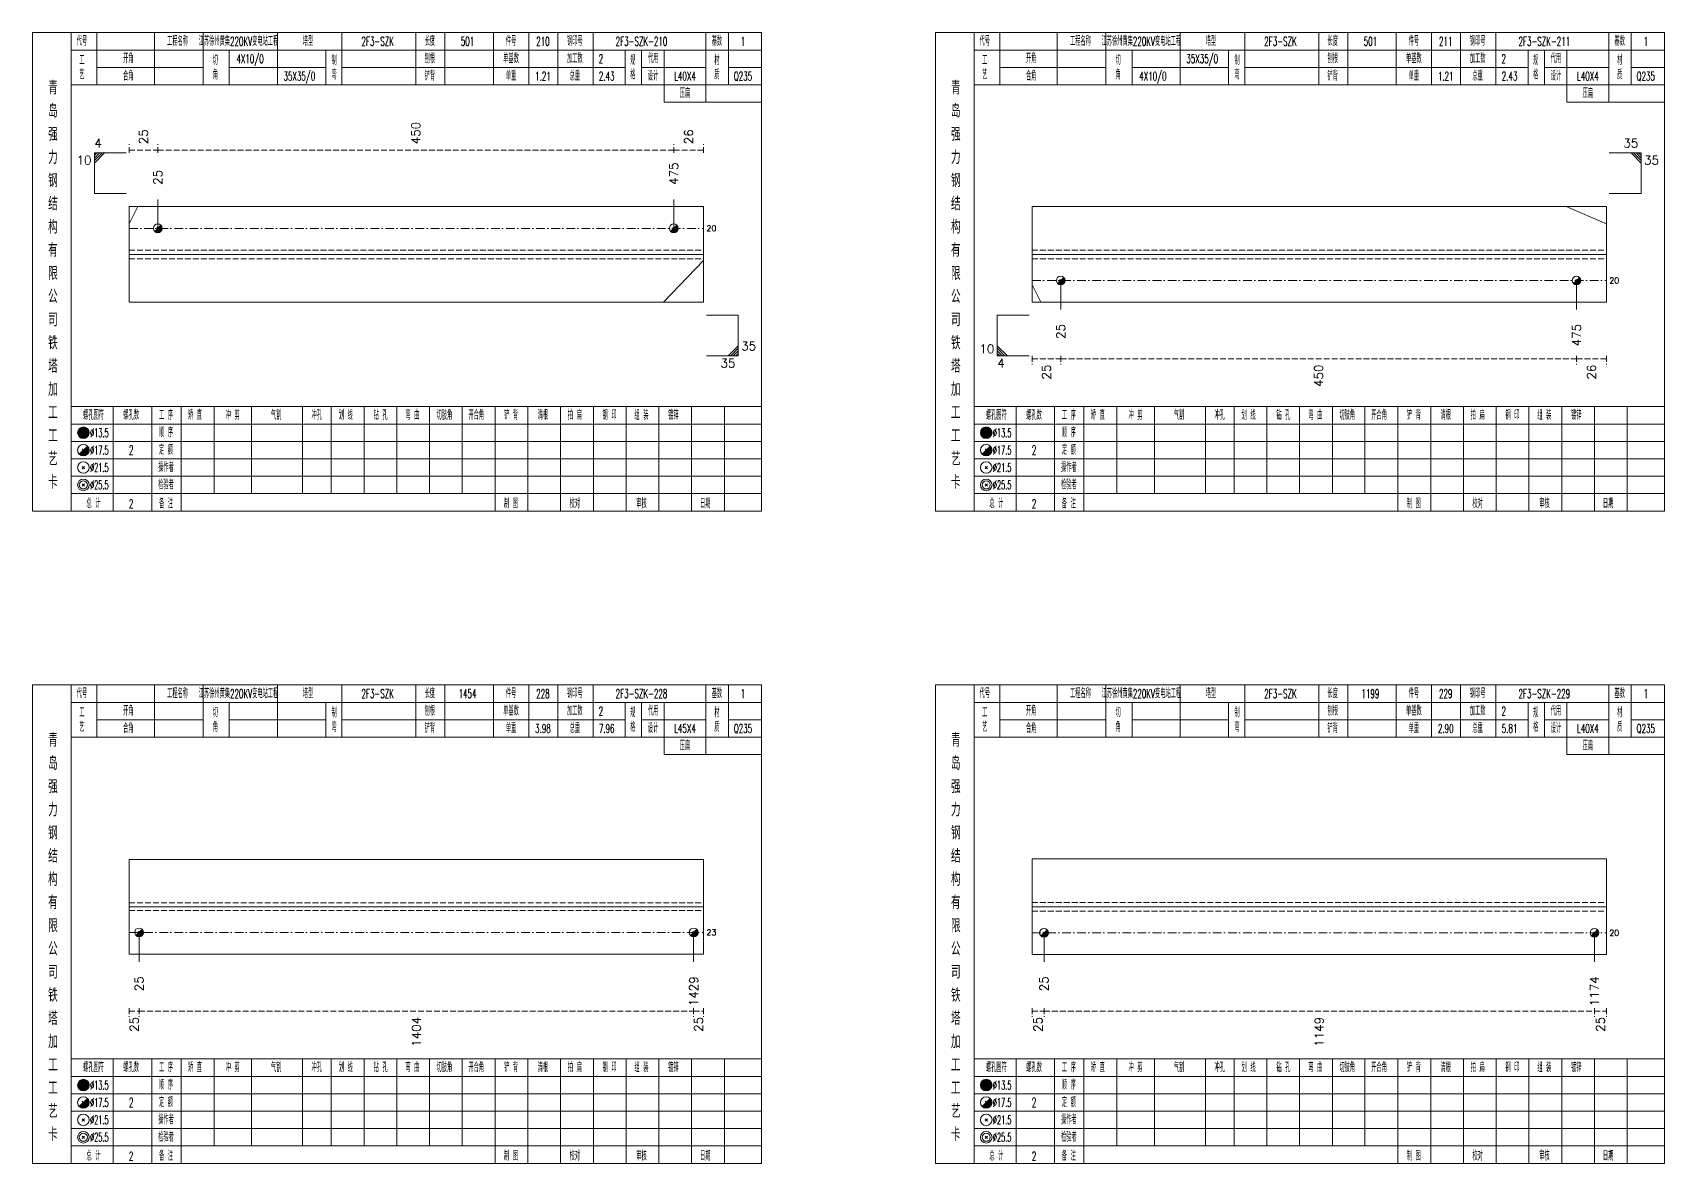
# Model space of a CAD drawing. Extents: x 0 to 4623, y -1159 to 4890.
# Drawn here: x 1557 to 2120, y 3375 to 3765 of the extents above; entities that cross this region are included whole.
import ezdxf
from ezdxf.enums import TextEntityAlignment as Align

# ---------------------------------------------------------------- set-up
doc = ezdxf.new("R2010")
doc.units = 0
doc.header["$MEASUREMENT"] = 0
doc.linetypes.add('一点画线', pattern=[5.2, 3, -1, 0.2, -1])
doc.linetypes.add('虚线', pattern=[2.75, 2, -0.75])
doc.layers.get('0').update_dxf_attribs({"linetype": 'CONTINUOUS', "lineweight": 25})
for name, color, linetype, lineweight in [('1', 7, 'CONTINUOUS', 25), ('4', 7, 'CONTINUOUS', 25), ('5', 7, 'CONTINUOUS', 25)]:
    doc.layers.add(name, color=color, linetype=linetype, lineweight=lineweight)
doc.styles.get("Standard").update_dxf_attribs({"font": 'simplex.shx', "width": 0.7, "height": 3, "bigfont": 'gbhzfs.shx'})

# ---------------------------------------------------------------- blocks, each defined once
blk = doc.blocks.new('孔17.5')
at = {"layer": '5', "color": 7, "linetype": 'Continuous', "lineweight": 13}
for p, q in [((-0.707, -0.707), (0.707, 0.707)), ((-0.2, 0.2), (0.2, -0.2))]:
    blk.add_line(p, q, dxfattribs=at)
blk.add_circle((0, 0), 1, dxfattribs=at)
for radius in [0.9, 0.8, 0.7, 0.6, 0.5, 0.4, 0.3, 0.2, 0.1]:
    blk.add_arc((0, 0), radius, 225, 45, dxfattribs=at)

msp = doc.modelspace()

# ---------------------------------------------------------------- linework, layer by layer
at = {"color": 8, "linetype": '虚线', "lineweight": 9}
for p, q in [((1590.3, 3723.5), (1590.3, 3726.5)), ((1600.185, 3723.5), (1600.185, 3726.5)), ((1600.185, 3723.5), (1600.185, 3726.5)), ((1778.119, 3723.5), (1778.119, 3726.5)), ((1778.119, 3723.5), (1778.119, 3726.5)), ((1788.4, 3723.5), (1788.4, 3726.5)), ((1590.3, 3724.5), (1600.185, 3724.5)), ((1600.185, 3724.5), (1778.119, 3724.5)), ((1778.119, 3724.5), (1788.4, 3724.5)), ((1901.7, 3653.5), (1901.7, 3650.5)), ((1911.585, 3653.5), (1911.585, 3650.5)), ((1911.585, 3653.5), (1911.585, 3650.5)), ((2089.519, 3653.5), (2089.519, 3650.5)), ((2089.519, 3653.5), (2089.519, 3650.5)), ((2099.8, 3653.5), (2099.8, 3650.5)), ((1901.7, 3652.5), (1911.585, 3652.5)), ((1911.585, 3652.5), (2089.519, 3652.5)), ((2089.519, 3652.5), (2099.8, 3652.5)), ((1590.3, 3428.5), (1590.3, 3425.5)), ((1590.3, 3427.5), (1593.706, 3427.5)), ((1593.706, 3428.5), (1593.706, 3425.5)), ((1593.706, 3428.5), (1593.706, 3425.5)), ((1593.706, 3427.5), (1784.994, 3427.5)), ((1784.994, 3428.5), (1784.994, 3425.5)), ((1784.994, 3428.5), (1784.994, 3425.5)), ((1784.994, 3427.5), (1788.4, 3427.5)), ((1788.4, 3428.5), (1788.4, 3425.5)), ((1901.7, 3428.5), (1901.7, 3425.5)), ((1901.7, 3427.5), (1905.831, 3427.5)), ((1905.831, 3428.5), (1905.831, 3425.5)), ((1905.831, 3428.5), (1905.831, 3425.5)), ((1905.831, 3427.5), (2095.669, 3427.5)), ((2095.669, 3428.5), (2095.669, 3425.5)), ((2095.669, 3428.5), (2095.669, 3425.5)), ((2095.669, 3427.5), (2099.8, 3427.5)), ((2099.8, 3428.5), (2099.8, 3425.5))]:
    msp.add_line(p, q, dxfattribs=at)
at = {"color": 7, "linetype": 'Continuous', "lineweight": 13}
for p, q in [((1578.3, 3723.5), (1589.3, 3723.5)), ((1578.3, 3709.5), (1578.3, 3723.5)), ((1579.175, 3723.5), (1578.3, 3722.625)), ((1580.05, 3723.5), (1578.3, 3721.75)), ((1580.925, 3723.5), (1578.3, 3720.875)), ((1581.8, 3723.5), (1578.3, 3720)), ((2111.8, 3723.5), (2100.8, 3723.5)), ((2108.3, 3723.5), (2111.8, 3720)), ((2109.175, 3723.5), (2111.8, 3720.875)), ((2110.05, 3723.5), (2111.8, 3721.75)), ((2110.925, 3723.5), (2111.8, 3722.625)), ((2111.8, 3709.5), (2111.8, 3723.5)), ((1578.3, 3709.5), (1589.3, 3709.5)), ((2111.8, 3709.5), (2100.8, 3709.5)), ((1590.3, 3699), (1593.3, 3705)), ((1600.185, 3697.5), (1600.185, 3707.5)), ((1778.119, 3697.5), (1778.119, 3707.5)), ((2099.8, 3699), (2085.961, 3705)), ((1788.4, 3686.438), (1774.561, 3672)), ((1901.7, 3678), (1904.7, 3672)), ((1911.585, 3679.5), (1911.585, 3669.5)), ((2089.519, 3679.5), (2089.519, 3669.5)), ((1800.4, 3667.5), (1789.4, 3667.5)), ((1800.4, 3667.5), (1800.4, 3653.5)), ((1889.7, 3667.5), (1900.7, 3667.5)), ((1889.7, 3667.5), (1889.7, 3653.5)), ((1800.4, 3653.5), (1789.4, 3653.5)), ((1796.9, 3653.5), (1800.4, 3657)), ((1797.775, 3653.5), (1800.4, 3656.125)), ((1798.65, 3653.5), (1800.4, 3655.25)), ((1799.525, 3653.5), (1800.4, 3654.375)), ((1893.2, 3653.5), (1889.7, 3657)), ((1892.325, 3653.5), (1889.7, 3656.125)), ((1891.45, 3653.5), (1889.7, 3655.25)), ((1890.575, 3653.5), (1889.7, 3654.375)), ((1889.7, 3653.5), (1900.7, 3653.5)), ((1593.706, 3454.667), (1593.706, 3444.5)), ((1784.994, 3454.667), (1784.994, 3444.5)), ((1905.831, 3454.5), (1905.831, 3444.5)), ((2095.669, 3454.5), (2095.669, 3444.5))]:
    msp.add_line(p, q, dxfattribs=at)
at = {"color": 7, "linetype": 'Continuous', "lineweight": 18}
for p, q in [((1590.3, 3705), (1590.3, 3672)), ((1590.3, 3705), (1788.4, 3705)), ((1788.4, 3705), (1788.4, 3672)), ((1901.7, 3705), (1901.7, 3672)), ((1901.7, 3705), (2099.8, 3705)), ((2099.8, 3705), (2099.8, 3672)), ((1590.3, 3688.5), (1788.4, 3688.5)), ((1901.7, 3688.5), (2099.8, 3688.5)), ((1590.3, 3479.833), (1590.3, 3447.167)), ((1590.3, 3479.833), (1788.4, 3479.833)), ((1788.4, 3479.833), (1788.4, 3447.167)), ((1901.7, 3480), (1901.7, 3447)), ((1901.7, 3480), (2099.8, 3480)), ((2099.8, 3480), (2099.8, 3447)), ((1590.3, 3463.5), (1788.4, 3463.5)), ((1901.7, 3463.5), (2099.8, 3463.5))]:
    msp.add_line(p, q, dxfattribs=at)
at = {"color": 3, "linetype": '一点画线', "lineweight": 13}
for p, q in [((1590.3, 3697.5), (1788.4, 3697.5)), ((1901.7, 3679.5), (2099.8, 3679.5)), ((1590.3, 3454.667), (1788.4, 3454.667)), ((1901.7, 3454.5), (2099.8, 3454.5))]:
    msp.add_line(p, q, dxfattribs=at)
at = {"color": 1, "linetype": '虚线', "lineweight": 18}
for p, q in [((1590.3, 3690), (1788.4, 3690)), ((1590.3, 3687), (1788.4, 3687)), ((1901.7, 3690), (2099.8, 3690)), ((1901.7, 3687), (2099.8, 3687)), ((1590.3, 3464.833), (1788.4, 3464.833)), ((1590.3, 3462.167), (1788.4, 3462.167)), ((1901.7, 3465), (2099.8, 3465)), ((1901.7, 3462), (2099.8, 3462))]:
    msp.add_line(p, q, dxfattribs=at)
at = {"layer": '1', "color": 7, "linetype": 'Continuous', "lineweight": 18}
for p, q in [((1590.3, 3672), (1788.4, 3672)), ((1901.7, 3672), (2099.8, 3672)), ((1590.3, 3447.167), (1788.4, 3447.167)), ((1901.7, 3447), (2099.8, 3447))]:
    msp.add_line(p, q, dxfattribs=at)
at = {"layer": '4', "color": 1, "linetype": 'Continuous', "lineweight": 18}
for p, q in [((1570.3, 3600), (1570.3, 3765)), ((1579.2, 3747), (1579.2, 3765)), ((1599, 3747), (1599, 3765)), ((1615.8, 3747), (1615.8, 3765)), ((1641.4, 3747), (1641.4, 3765)), ((1663.7, 3747), (1663.7, 3765)), ((1689.2, 3747), (1689.2, 3765)), ((1699.2, 3747), (1699.2, 3765)), ((1715.9, 3747), (1715.9, 3765)), ((1728.1, 3747), (1728.1, 3765)), ((1738.1, 3747), (1738.1, 3765)), ((1750.3, 3747), (1750.3, 3765)), ((1789.2, 3741), (1789.2, 3765)), ((1797, 3747), (1797, 3765)), ((1881.7, 3600), (1881.7, 3765)), ((1890.6, 3747), (1890.6, 3765)), ((1910.4, 3747), (1910.4, 3765)), ((1927.2, 3747), (1927.2, 3765)), ((1952.8, 3747), (1952.8, 3765)), ((1975.1, 3747), (1975.1, 3765)), ((2000.6, 3747), (2000.6, 3765)), ((2010.6, 3747), (2010.6, 3765)), ((2027.3, 3747), (2027.3, 3765)), ((2039.5, 3747), (2039.5, 3765)), ((2049.5, 3747), (2049.5, 3765)), ((2061.7, 3747), (2061.7, 3765)), ((2100.6, 3741), (2100.6, 3765)), ((2108.4, 3747), (2108.4, 3765)), ((1570.3, 3759), (1808.4, 3759)), ((1624.8, 3747), (1624.8, 3759)), ((1658.1, 3747), (1658.1, 3759)), ((1761.4, 3747), (1761.4, 3759)), ((1767, 3747), (1767, 3759)), ((1774.8, 3741), (1774.8, 3759)), ((1881.7, 3759), (2119.8, 3759)), ((1936.2, 3747), (1936.2, 3759)), ((1969.5, 3747), (1969.5, 3759)), ((2072.8, 3747), (2072.8, 3759)), ((2078.4, 3747), (2078.4, 3759)), ((2086.2, 3741), (2086.2, 3759)), ((1579.2, 3753), (1615.8, 3753)), ((1624.8, 3753), (1658.1, 3753)), ((1663.7, 3753), (1761.4, 3753)), ((1767, 3753), (1789.2, 3753)), ((1797, 3753), (1808.4, 3753)), ((1890.6, 3753), (1927.2, 3753)), ((1936.2, 3753), (1969.5, 3753)), ((1975.1, 3753), (2072.8, 3753)), ((2078.4, 3753), (2100.6, 3753)), ((2108.4, 3753), (2119.8, 3753)), ((1570.3, 3747), (1808.4, 3747)), ((1881.7, 3747), (2119.8, 3747)), ((1774.8, 3741), (1808.4, 3741)), ((2086.2, 3741), (2119.8, 3741)), ((1570.3, 3636), (1808.4, 3636)), ((1584.8, 3600), (1584.8, 3636)), ((1598.1, 3600), (1598.1, 3636)), ((1608.2, 3600), (1608.2, 3636)), ((1619.6, 3606), (1619.6, 3636)), ((1632.5, 3606), (1632.5, 3636)), ((1650.1, 3606), (1650.1, 3636)), ((1660, 3606), (1660, 3636)), ((1671.3, 3606), (1671.3, 3636)), ((1682.6, 3606), (1682.6, 3636)), ((1693.9, 3606), (1693.9, 3636)), ((1705.1, 3606), (1705.1, 3636)), ((1716.5, 3606), (1716.5, 3636)), ((1727.8, 3606), (1727.8, 3636)), ((1739.1, 3606), (1739.1, 3636)), ((1750.4, 3606), (1750.4, 3636)), ((1761.7, 3606), (1761.7, 3636)), ((1773, 3606), (1773, 3636)), ((1784.3, 3606), (1784.3, 3636)), ((1795.6, 3606), (1795.6, 3636)), ((1881.7, 3636), (2119.8, 3636)), ((1896.2, 3600), (1896.2, 3636)), ((1909.5, 3600), (1909.5, 3636)), ((1919.6, 3600), (1919.6, 3636)), ((1931, 3606), (1931, 3636)), ((1943.9, 3606), (1943.9, 3636)), ((1961.5, 3606), (1961.5, 3636)), ((1971.4, 3606), (1971.4, 3636)), ((1982.7, 3606), (1982.7, 3636)), ((1994, 3606), (1994, 3636)), ((2005.3, 3606), (2005.3, 3636)), ((2016.5, 3606), (2016.5, 3636)), ((2027.9, 3606), (2027.9, 3636)), ((2039.2, 3606), (2039.2, 3636)), ((2050.5, 3606), (2050.5, 3636)), ((2061.8, 3606), (2061.8, 3636)), ((2073.1, 3606), (2073.1, 3636)), ((2084.4, 3606), (2084.4, 3636)), ((2095.7, 3606), (2095.7, 3636)), ((2107, 3606), (2107, 3636)), ((1570.3, 3630), (1808.4, 3630)), ((1881.7, 3630), (2119.8, 3630)), ((1570.3, 3624), (1808.4, 3624)), ((1881.7, 3624), (2119.8, 3624)), ((1570.3, 3618), (1808.4, 3618)), ((1881.7, 3618), (2119.8, 3618)), ((1570.3, 3612), (1808.4, 3612)), ((1881.7, 3612), (2119.8, 3612)), ((1570.3, 3606), (1808.4, 3606)), ((1716.5, 3600), (1716.5, 3606)), ((1727.8, 3600), (1727.8, 3606)), ((1739.1, 3600), (1739.1, 3606)), ((1750.4, 3600), (1750.4, 3606)), ((1761.7, 3600), (1761.7, 3606)), ((1773, 3600), (1773, 3606)), ((1784.3, 3600), (1784.3, 3606)), ((1795.6, 3600), (1795.6, 3606)), ((1881.7, 3606), (2119.8, 3606)), ((2027.9, 3600), (2027.9, 3606)), ((2039.2, 3600), (2039.2, 3606)), ((2050.5, 3600), (2050.5, 3606)), ((2061.8, 3600), (2061.8, 3606)), ((2073.1, 3600), (2073.1, 3606)), ((2084.4, 3600), (2084.4, 3606)), ((2095.7, 3600), (2095.7, 3606)), ((2107, 3600), (2107, 3606)), ((1570.3, 3375), (1570.3, 3540)), ((1579.2, 3522), (1579.2, 3540)), ((1599, 3522), (1599, 3540)), ((1615.8, 3522), (1615.8, 3540)), ((1641.4, 3522), (1641.4, 3540)), ((1663.7, 3522), (1663.7, 3540)), ((1689.2, 3522), (1689.2, 3540)), ((1699.2, 3522), (1699.2, 3540)), ((1715.9, 3522), (1715.9, 3540)), ((1728.1, 3522), (1728.1, 3540)), ((1738.1, 3522), (1738.1, 3540)), ((1750.3, 3522), (1750.3, 3540)), ((1789.2, 3516), (1789.2, 3540)), ((1797, 3522), (1797, 3540)), ((1881.7, 3375), (1881.7, 3540)), ((1890.6, 3522), (1890.6, 3540)), ((1910.4, 3522), (1910.4, 3540)), ((1927.2, 3522), (1927.2, 3540)), ((1952.8, 3522), (1952.8, 3540)), ((1975.1, 3522), (1975.1, 3540)), ((2000.6, 3522), (2000.6, 3540)), ((2010.6, 3522), (2010.6, 3540)), ((2027.3, 3522), (2027.3, 3540)), ((2039.5, 3522), (2039.5, 3540)), ((2049.5, 3522), (2049.5, 3540)), ((2061.7, 3522), (2061.7, 3540)), ((2100.6, 3516), (2100.6, 3540)), ((2108.4, 3522), (2108.4, 3540)), ((1570.3, 3534), (1808.4, 3534)), ((1624.8, 3522), (1624.8, 3534)), ((1658.1, 3522), (1658.1, 3534)), ((1761.4, 3522), (1761.4, 3534)), ((1767, 3522), (1767, 3534)), ((1774.8, 3516), (1774.8, 3534)), ((1881.7, 3534), (2119.8, 3534)), ((1936.2, 3522), (1936.2, 3534)), ((1969.5, 3522), (1969.5, 3534)), ((2072.8, 3522), (2072.8, 3534)), ((2078.4, 3522), (2078.4, 3534)), ((2086.2, 3516), (2086.2, 3534)), ((1579.2, 3528), (1615.8, 3528)), ((1624.8, 3528), (1658.1, 3528)), ((1663.7, 3528), (1761.4, 3528)), ((1767, 3528), (1789.2, 3528)), ((1797, 3528), (1808.4, 3528)), ((1890.6, 3528), (1927.2, 3528)), ((1936.2, 3528), (1969.5, 3528)), ((1975.1, 3528), (2072.8, 3528)), ((2078.4, 3528), (2100.6, 3528)), ((2108.4, 3528), (2119.8, 3528)), ((1570.3, 3522), (1808.4, 3522)), ((1881.7, 3522), (2119.8, 3522)), ((1774.8, 3516), (1808.4, 3516)), ((2086.2, 3516), (2119.8, 3516)), ((1570.3, 3411), (1808.4, 3411)), ((1584.8, 3375), (1584.8, 3411)), ((1598.1, 3375), (1598.1, 3411)), ((1608.2, 3375), (1608.2, 3411)), ((1619.6, 3381), (1619.6, 3411)), ((1632.5, 3381), (1632.5, 3411)), ((1650.1, 3381), (1650.1, 3411)), ((1660, 3381), (1660, 3411)), ((1671.3, 3381), (1671.3, 3411)), ((1682.6, 3381), (1682.6, 3411)), ((1693.9, 3381), (1693.9, 3411)), ((1705.1, 3381), (1705.1, 3411)), ((1716.5, 3381), (1716.5, 3411)), ((1727.8, 3381), (1727.8, 3411)), ((1739.1, 3381), (1739.1, 3411)), ((1750.4, 3381), (1750.4, 3411)), ((1761.7, 3381), (1761.7, 3411)), ((1773, 3381), (1773, 3411)), ((1784.3, 3381), (1784.3, 3411)), ((1795.6, 3381), (1795.6, 3411)), ((1881.7, 3411), (2119.8, 3411)), ((1896.2, 3375), (1896.2, 3411)), ((1909.5, 3375), (1909.5, 3411)), ((1919.6, 3375), (1919.6, 3411)), ((1931, 3381), (1931, 3411)), ((1943.9, 3381), (1943.9, 3411)), ((1961.5, 3381), (1961.5, 3411)), ((1971.4, 3381), (1971.4, 3411)), ((1982.7, 3381), (1982.7, 3411)), ((1994, 3381), (1994, 3411)), ((2005.3, 3381), (2005.3, 3411)), ((2016.5, 3381), (2016.5, 3411)), ((2027.9, 3381), (2027.9, 3411)), ((2039.2, 3381), (2039.2, 3411)), ((2050.5, 3381), (2050.5, 3411)), ((2061.8, 3381), (2061.8, 3411)), ((2073.1, 3381), (2073.1, 3411)), ((2084.4, 3381), (2084.4, 3411)), ((2095.7, 3381), (2095.7, 3411)), ((2107, 3381), (2107, 3411)), ((1570.3, 3405), (1808.4, 3405)), ((1881.7, 3405), (2119.8, 3405)), ((1570.3, 3399), (1808.4, 3399)), ((1881.7, 3399), (2119.8, 3399)), ((1570.3, 3393), (1808.4, 3393)), ((1881.7, 3393), (2119.8, 3393)), ((1570.3, 3387), (1808.4, 3387)), ((1881.7, 3387), (2119.8, 3387)), ((1570.3, 3381), (1808.4, 3381)), ((1716.5, 3375), (1716.5, 3381)), ((1727.8, 3375), (1727.8, 3381)), ((1739.1, 3375), (1739.1, 3381)), ((1750.4, 3375), (1750.4, 3381)), ((1761.7, 3375), (1761.7, 3381)), ((1773, 3375), (1773, 3381)), ((1784.3, 3375), (1784.3, 3381)), ((1795.6, 3375), (1795.6, 3381)), ((1881.7, 3381), (2119.8, 3381)), ((2027.9, 3375), (2027.9, 3381)), ((2039.2, 3375), (2039.2, 3381)), ((2050.5, 3375), (2050.5, 3381)), ((2061.8, 3375), (2061.8, 3381)), ((2073.1, 3375), (2073.1, 3381)), ((2084.4, 3375), (2084.4, 3381)), ((2095.7, 3375), (2095.7, 3381)), ((2107, 3375), (2107, 3381))]:
    msp.add_line(p, q, dxfattribs=at)
at = {"layer": '4', "color": 7, "linetype": 'Continuous', "lineweight": 13}
for p, q in [((1574.3, 3626.8), (1574.7, 3627.2)), ((1574.7, 3626.8), (1574.3, 3627.2)), ((1885.7, 3626.8), (1886.1, 3627.2)), ((1886.1, 3626.8), (1885.7, 3627.2)), ((1573.086, 3619.586), (1575.914, 3622.414)), ((1574.1, 3621.4), (1574.9, 3620.6)), ((1884.486, 3619.586), (1887.314, 3622.414)), ((1885.5, 3621.4), (1886.3, 3620.6)), ((1574.1, 3614.6), (1574.9, 3615.4)), ((1574.1, 3615.4), (1574.9, 3614.6)), ((1885.5, 3614.6), (1886.3, 3615.4)), ((1885.5, 3615.4), (1886.3, 3614.6)), ((1574.1, 3608.6), (1574.9, 3609.4)), ((1574.1, 3609.4), (1574.9, 3608.6)), ((1885.5, 3608.6), (1886.3, 3609.4)), ((1885.5, 3609.4), (1886.3, 3608.6)), ((1574.3, 3401.8), (1574.7, 3402.2)), ((1574.7, 3401.8), (1574.3, 3402.2)), ((1885.7, 3401.8), (1886.1, 3402.2)), ((1886.1, 3401.8), (1885.7, 3402.2)), ((1573.086, 3394.586), (1575.914, 3397.414)), ((1574.1, 3396.4), (1574.9, 3395.6)), ((1884.486, 3394.586), (1887.314, 3397.414)), ((1885.5, 3396.4), (1886.3, 3395.6)), ((1574.1, 3389.6), (1574.9, 3390.4)), ((1574.1, 3390.4), (1574.9, 3389.6)), ((1885.5, 3389.6), (1886.3, 3390.4)), ((1885.5, 3390.4), (1886.3, 3389.6)), ((1574.1, 3383.6), (1574.9, 3384.4)), ((1574.1, 3384.4), (1574.9, 3383.6)), ((1885.5, 3383.6), (1886.3, 3384.4)), ((1885.5, 3384.4), (1886.3, 3383.6))]:
    msp.add_line(p, q, dxfattribs=at)
at = {"layer": '4', "color": 1, "linetype": 'Continuous', "lineweight": 18}
for points in [[(1557, 3765), (1557, 3600), (1808.4, 3600), (1808.4, 3765)], [(1868.4, 3765), (1868.4, 3600), (2119.8, 3600), (2119.8, 3765)], [(1557, 3540), (1557, 3375), (1808.4, 3375), (1808.4, 3540)], [(1868.4, 3540), (1868.4, 3375), (2119.8, 3375), (2119.8, 3540)]]:
    msp.add_lwpolyline(points, close=True, dxfattribs=at)
at = {"layer": '4', "color": 7, "linetype": 'Continuous', "lineweight": 13}
for centre, radius in [((1574.5, 3627), 2), ((1574.5, 3627), 1.8), ((1574.5, 3627), 1.6), ((1574.5, 3627), 1.4), ((1574.5, 3627), 1.2), ((1574.5, 3627), 1), ((1574.5, 3627), 0.8), ((1574.5, 3627), 0.6), ((1574.5, 3627), 0.4), ((1574.5, 3627), 0.2), ((1885.9, 3627), 2), ((1885.9, 3627), 1.8), ((1885.9, 3627), 1.6), ((1885.9, 3627), 1.4), ((1885.9, 3627), 1.2), ((1885.9, 3627), 1), ((1885.9, 3627), 0.8), ((1885.9, 3627), 0.6), ((1885.9, 3627), 0.4), ((1885.9, 3627), 0.2), ((1574.5, 3621), 2), ((1885.9, 3621), 2), ((1574.5, 3615), 2), ((1885.9, 3615), 2), ((1574.5, 3609), 2), ((1574.5, 3609), 1.4), ((1885.9, 3609), 2), ((1885.9, 3609), 1.4), ((1574.5, 3402), 2), ((1574.5, 3402), 1.8), ((1574.5, 3402), 1.6), ((1574.5, 3402), 1.4), ((1574.5, 3402), 1.2), ((1574.5, 3402), 1), ((1574.5, 3402), 0.8), ((1574.5, 3402), 0.6), ((1574.5, 3402), 0.4), ((1574.5, 3402), 0.2), ((1885.9, 3402), 2), ((1885.9, 3402), 1.8), ((1885.9, 3402), 1.6), ((1885.9, 3402), 1.4), ((1885.9, 3402), 1.2), ((1885.9, 3402), 1), ((1885.9, 3402), 0.8), ((1885.9, 3402), 0.6), ((1885.9, 3402), 0.4), ((1885.9, 3402), 0.2), ((1574.5, 3396), 2), ((1885.9, 3396), 2), ((1574.5, 3390), 2), ((1885.9, 3390), 2), ((1574.5, 3384), 2), ((1574.5, 3384), 1.4), ((1885.9, 3384), 2), ((1885.9, 3384), 1.4)]:
    msp.add_circle(centre, radius, dxfattribs=at)
for centre, radius in [((1574.5, 3621), 1.8), ((1574.5, 3621), 1.6), ((1574.5, 3621), 1.4), ((1574.5, 3621), 1.2), ((1574.5, 3621), 1), ((1574.5, 3621), 0.8), ((1574.5, 3621), 0.6), ((1574.5, 3621), 0.4), ((1574.5, 3621), 0.2), ((1885.9, 3621), 1.8), ((1885.9, 3621), 1.6), ((1885.9, 3621), 1.4), ((1885.9, 3621), 1.2), ((1885.9, 3621), 1), ((1885.9, 3621), 0.8), ((1885.9, 3621), 0.6), ((1885.9, 3621), 0.4), ((1885.9, 3621), 0.2), ((1574.5, 3396), 1.8), ((1574.5, 3396), 1.6), ((1574.5, 3396), 1.4), ((1574.5, 3396), 1.2), ((1574.5, 3396), 1), ((1574.5, 3396), 0.8), ((1574.5, 3396), 0.6), ((1574.5, 3396), 0.4), ((1574.5, 3396), 0.2), ((1885.9, 3396), 1.8), ((1885.9, 3396), 1.6), ((1885.9, 3396), 1.4), ((1885.9, 3396), 1.2), ((1885.9, 3396), 1), ((1885.9, 3396), 0.8), ((1885.9, 3396), 0.6), ((1885.9, 3396), 0.4), ((1885.9, 3396), 0.2)]:
    msp.add_arc(centre, radius, 225, 45, dxfattribs=at)

# ---------------------------------------------------------------- block references
at = {"color": 7, "linetype": 'Continuous', "lineweight": 13, "xscale": 1.5, "yscale": 1.5, "zscale": 1.5}
for p in [(1600.185, 3697.5), (1778.119, 3697.5)]:
    msp.add_blockref('孔17.5', p, dxfattribs=at)
at = {"layer": '1', "color": 7, "linetype": 'Continuous', "lineweight": 13, "xscale": 1.5, "yscale": 1.5, "zscale": 1.5}
for p in [(1911.585, 3679.5), (2089.519, 3679.5), (1593.706, 3454.667), (1784.994, 3454.667), (1905.831, 3454.5), (2095.669, 3454.5)]:
    msp.add_blockref('孔17.5', p, dxfattribs=at)

# ---------------------------------------------------------------- texts
at = {"color": 8, "linetype": 'Continuous', "lineweight": 9}
for s, p in [('450', (1689.152, 3726.5)), ('25', (1595.243, 3726.5)), ('26', (1783.26, 3726.5))]:
    msp.add_text(s, height=3, rotation=90, dxfattribs=at).set_placement(p, align=Align.MIDDLE_LEFT)
at = {"color": 7, "linetype": 'Continuous', "lineweight": 13}
for s, p in [('4', (1578.3, 3724.5)), ('35', (1801.4, 3654.5))]:
    msp.add_text(s, height=3, dxfattribs=at).set_placement(p, align=Align.BOTTOM_LEFT)
for s, p in [('35', (2110.8, 3724.5)), ('10', (1888.7, 3653.5))]:
    msp.add_text(s, height=3, dxfattribs=at).set_placement(p, align=Align.BOTTOM_RIGHT)
for s, p in [('10', (1577.3, 3722.5)), ('35', (1799.4, 3652.5))]:
    msp.add_text(s, height=3, dxfattribs=at).set_placement(p, align=Align.TOP_RIGHT)
for s, p in [('35', (2112.8, 3722.5)), ('4', (1889.7, 3652.5))]:
    msp.add_text(s, height=3, dxfattribs=at).set_placement(p, align=Align.TOP_LEFT)
for s, p in [('25', (1600.185, 3712.5)), ('475', (1778.119, 3712.5))]:
    msp.add_text(s, height=3, rotation=90, dxfattribs=at).set_placement(p, align=Align.MIDDLE_LEFT)
for s, p in [('20', (1789.4, 3697.5)), ('20', (2100.8, 3679.5)), ('23', (1789.4, 3454.667)), ('20', (2100.8, 3454.5))]:
    msp.add_text(s, height=2, dxfattribs=at).set_placement(p, align=Align.MIDDLE_LEFT)
at = {"color": 8, "linetype": 'Continuous', "lineweight": 9}
for s, p in [('25', (1906.643, 3650.5)), ('450', (2000.552, 3650.5)), ('26', (2094.66, 3650.5)), ('25', (1592.003, 3425.5)), ('1404', (1689.35, 3425.5)), ('25', (1786.697, 3425.5)), ('25', (1903.765, 3425.5)), ('1149', (2000.75, 3425.5)), ('25', (2097.735, 3425.5))]:
    msp.add_text(s, height=3, rotation=90, dxfattribs=at).set_placement(p, align=Align.MIDDLE_RIGHT)
at = {"layer": '1', "color": 7, "linetype": 'Continuous', "lineweight": 13}
for s, p in [('25', (1911.585, 3664.5)), ('475', (2089.519, 3664.5)), ('25', (1593.706, 3439.5)), ('1429', (1784.994, 3439.5)), ('25', (1905.831, 3439.5)), ('1174', (2095.669, 3439.5))]:
    msp.add_text(s, height=3, rotation=90, dxfattribs=at).set_placement(p, align=Align.MIDDLE_RIGHT)
at = {"layer": '4', "color": 1, "linetype": 'Continuous', "lineweight": 13}
for s, height, width, p in [('代号', 3, 0.6, (1574, 3762)), ('工程名称', 3, 0.6, (1607, 3762)), ('江苏徐州黄集220KV变电站工程', 3, 0.6, (1628, 3762)), ('塔型', 3, 0.6, (1652, 3762)), ('2F3-SZK', 3, 0.6, (1676, 3762)), ('长度', 3, 0.6, (1694, 3762)), ('501', 3, 0.6, (1707, 3762)), ('件号', 3, 0.6, (1722, 3762)), ('210', 3, 0.6, (1733, 3762)), ('钢印号', 3, 0.6, (1744, 3762)), ('2F3-SZK-210', 3, 0.6, (1767, 3762)), ('基数', 3, 0.6, (1793, 3762)), ('1', 3, 0.6, (1802, 3762)), ('代号', 3, 0.6, (1885.4, 3762)), ('工程名称', 3, 0.6, (1918.4, 3762)), ('江苏徐州黄集220KV变电站工程', 3, 0.6, (1939.4, 3762)), ('塔型', 3, 0.6, (1963.4, 3762)), ('2F3-SZK', 3, 0.6, (1987.4, 3762)), ('长度', 3, 0.6, (2005.4, 3762)), ('501', 3, 0.6, (2018.4, 3762)), ('件号', 3, 0.6, (2033.4, 3762)), ('211', 3, 0.6, (2044.4, 3762)), ('钢印号', 3, 0.6, (2055.4, 3762)), ('2F3-SZK-211', 3, 0.6, (2078.4, 3762)), ('基数', 3, 0.6, (2104.4, 3762)), ('1', 3, 0.6, (2113.4, 3762)), ('工', 3, 0.6, (1574, 3755.4)), ('开角', 3, 0.6, (1590, 3756)), ('切', 3, 0.6, (1620, 3755.4)), ('4X10/0', 3, 0.6, (1632, 3756)), ('制', 3, 0.6, (1661, 3755.4)), ('刨根', 3, 0.6, (1694, 3756)), ('单基数', 3, 0.6, (1722, 3756)), ('加工数', 3, 0.6, (1744, 3756)), ('2', 3, 0.6, (1753, 3756)), ('规', 3, 0.6, (1764, 3755.4)), ('代用', 3, 0.6, (1771, 3756)), ('材', 3, 0.6, (1793, 3755.4)), ('工', 3, 0.6, (1885.4, 3755.4)), ('开角', 3, 0.6, (1901.4, 3756)), ('切', 3, 0.6, (1931.4, 3755.4)), ('35X35/0', 3, 0.6, (1960.4, 3756)), ('制', 3, 0.6, (1972.4, 3755.4)), ('刨根', 3, 0.6, (2005.4, 3756)), ('单基数', 3, 0.6, (2033.4, 3756)), ('加工数', 3, 0.6, (2055.4, 3756)), ('2', 3, 0.6, (2064.4, 3756)), ('规', 3, 0.6, (2075.4, 3755.4)), ('代用', 3, 0.6, (2082.4, 3756)), ('材', 3, 0.6, (2104.4, 3755.4)), ('青', 4.6, 0.8, (1564, 3746)), ('艺', 3, 0.6, (1574, 3750.4)), ('合角', 3, 0.6, (1590, 3750)), ('角', 3, 0.6, (1620, 3750.4)), ('35X35/0', 3, 0.6, (1649, 3750)), ('弯', 3, 0.6, (1661, 3750.4)), ('铲背', 3, 0.6, (1694, 3750)), ('单重', 3, 0.6, (1722, 3750)), ('1.21', 3, 0.6, (1733, 3750)), ('总重', 3, 0.6, (1744, 3750)), ('2.43', 3, 0.6, (1755, 3750)), ('格', 3, 0.6, (1764, 3750.4)), ('设计', 3, 0.6, (1771, 3750)), ('L40X4', 3, 0.6, (1782, 3750)), ('质', 3, 0.6, (1793, 3750.4)), ('Q235', 3, 0.6, (1802, 3750)), ('青', 4.6, 0.8, (1875.4, 3746)), ('艺', 3, 0.6, (1885.4, 3750.4)), ('合角', 3, 0.6, (1901.4, 3750)), ('角', 3, 0.6, (1931.4, 3750.4)), ('4X10/0', 3, 0.6, (1943.4, 3750)), ('弯', 3, 0.6, (1972.4, 3750.4)), ('铲背', 3, 0.6, (2005.4, 3750)), ('单重', 3, 0.6, (2033.4, 3750)), ('1.21', 3, 0.6, (2044.4, 3750)), ('总重', 3, 0.6, (2055.4, 3750)), ('2.43', 3, 0.6, (2066.4, 3750)), ('格', 3, 0.6, (2075.4, 3750.4)), ('设计', 3, 0.6, (2082.4, 3750)), ('L40X4', 3, 0.6, (2093.4, 3750)), ('质', 3, 0.6, (2104.4, 3750.4)), ('Q235', 3, 0.6, (2113.4, 3750)), ('压扁', 3, 0.6, (1782, 3744)), ('压扁', 3, 0.6, (2093.4, 3744)), ('岛', 4.6, 0.8, (1564, 3738)), ('岛', 4.6, 0.8, (1875.4, 3738)), ('强', 4.6, 0.8, (1564, 3730)), ('强', 4.6, 0.8, (1875.4, 3730)), ('力', 4.6, 0.8, (1564, 3722)), ('力', 4.6, 0.8, (1875.4, 3722)), ('钢', 4.6, 0.8, (1564, 3714)), ('钢', 4.6, 0.8, (1875.4, 3714)), ('结', 4.6, 0.8, (1564, 3706)), ('结', 4.6, 0.8, (1875.4, 3706)), ('构', 4.6, 0.8, (1564, 3698)), ('构', 4.6, 0.8, (1875.4, 3698)), ('有', 4.6, 0.8, (1564, 3690)), ('有', 4.6, 0.8, (1875.4, 3690)), ('限', 4.6, 0.8, (1564, 3682)), ('限', 4.6, 0.8, (1875.4, 3682)), ('公', 4.6, 0.8, (1564, 3674)), ('公', 4.6, 0.8, (1875.4, 3674)), ('司', 4.6, 0.8, (1564, 3666)), ('司', 4.6, 0.8, (1875.4, 3666)), ('铁', 4.6, 0.8, (1564, 3658)), ('铁', 4.6, 0.8, (1875.4, 3658)), ('塔', 4.6, 0.8, (1564, 3650)), ('塔', 4.6, 0.8, (1875.4, 3650)), ('加', 4.6, 0.8, (1564, 3642)), ('加', 4.6, 0.8, (1875.4, 3642)), ('工', 4.6, 0.8, (1564, 3634)), ('工', 4.6, 0.8, (1875.4, 3634)), ('螺孔图符', 3, 0.6, (1578, 3633)), ('螺孔数', 3, 0.6, (1591, 3633)), ('工 序', 3, 0.6, (1603, 3633)), ('矫 直', 3, 0.6, (1613, 3633)), ('冲 剪', 3, 0.6, (1626, 3633)), ('气割', 3, 0.6, (1641, 3633)), ('冲孔', 3, 0.6, (1655, 3633)), ('划 线', 3, 0.6, (1665, 3633)), ('钻 孔', 3, 0.6, (1677, 3633)), ('弯 曲', 3, 0.6, (1688, 3633)), ('切肢角', 3, 0.6, (1699, 3633)), ('开合角', 3, 0.6, (1710, 3633)), ('铲 背', 3, 0.6, (1722, 3633)), ('清根', 3, 0.6, (1733, 3633)), ('拍 扁', 3, 0.6, (1744, 3633)), ('钢 印', 3, 0.6, (1756, 3633)), ('组 装', 3, 0.6, (1767, 3633)), ('镀锌', 3, 0.6, (1778, 3633)), ('螺孔图符', 3, 0.6, (1889.4, 3633)), ('螺孔数', 3, 0.6, (1902.4, 3633)), ('工 序', 3, 0.6, (1914.4, 3633)), ('矫 直', 3, 0.6, (1924.4, 3633)), ('冲 剪', 3, 0.6, (1937.4, 3633)), ('气割', 3, 0.6, (1952.4, 3633)), ('冲孔', 3, 0.6, (1966.4, 3633)), ('划 线', 3, 0.6, (1976.4, 3633)), ('钻 孔', 3, 0.6, (1988.4, 3633)), ('弯 曲', 3, 0.6, (1999.4, 3633)), ('切肢角', 3, 0.6, (2010.4, 3633)), ('开合角', 3, 0.6, (2021.4, 3633)), ('铲 背', 3, 0.6, (2033.4, 3633)), ('清根', 3, 0.6, (2044.4, 3633)), ('拍 扁', 3, 0.6, (2055.4, 3633)), ('钢 印', 3, 0.6, (2067.4, 3633)), ('组 装', 3, 0.6, (2078.4, 3633)), ('镀锌', 3, 0.6, (2089.4, 3633)), ('工', 4.6, 0.8, (1564, 3626)), ('%%C13.5', 3, 0.5, (1580, 3627)), ('顺 序', 3, 0.6, (1603, 3627)), ('工', 4.6, 0.8, (1875.4, 3626)), ('%%C13.5', 3, 0.5, (1891.4, 3627)), ('顺 序', 3, 0.6, (1914.4, 3627)), ('艺', 4.6, 0.8, (1564, 3618)), ('%%C17.5', 3, 0.5, (1580, 3621)), ('2', 3.2, 0.6, (1591, 3621)), ('定 额', 3, 0.6, (1603, 3621)), ('艺', 4.6, 0.8, (1875.4, 3618)), ('%%C17.5', 3, 0.5, (1891.4, 3621)), ('2', 3.2, 0.6, (1902.4, 3621)), ('定 额', 3, 0.6, (1914.4, 3621)), ('%%C21.5', 3, 0.5, (1580, 3615)), ('操作者', 3, 0.6, (1603, 3615)), ('%%C21.5', 3, 0.5, (1891.4, 3615)), ('操作者', 3, 0.6, (1914.4, 3615)), ('卡', 4.6, 0.8, (1564, 3610)), ('%%C25.5', 3, 0.5, (1580, 3609)), ('检验者', 3, 0.6, (1603, 3609)), ('卡', 4.6, 0.8, (1875.4, 3610)), ('%%C25.5', 3, 0.5, (1891.4, 3609)), ('检验者', 3, 0.6, (1914.4, 3609)), ('总 计', 3, 0.6, (1578, 3602.5)), ('2', 3, 0.6, (1591, 3602.5)), ('备 注', 3, 0.6, (1603, 3602.5)), ('制 图', 3, 0.6, (1722, 3602.5)), ('校对', 3, 0.6, (1744, 3602.5)), ('审核', 3, 0.6, (1767, 3602.5)), ('日期', 3, 0.6, (1789, 3602.5)), ('总 计', 3, 0.6, (1889.4, 3602.5)), ('2', 3, 0.6, (1902.4, 3602.5)), ('备 注', 3, 0.6, (1914.4, 3602.5)), ('制 图', 3, 0.6, (2033.4, 3602.5)), ('校对', 3, 0.6, (2055.4, 3602.5)), ('审核', 3, 0.6, (2078.4, 3602.5)), ('日期', 3, 0.6, (2100.4, 3602.5)), ('代号', 3, 0.6, (1574, 3537)), ('工程名称', 3, 0.6, (1607, 3537)), ('江苏徐州黄集220KV变电站工程', 3, 0.6, (1628, 3537)), ('塔型', 3, 0.6, (1652, 3537)), ('2F3-SZK', 3, 0.6, (1676, 3537)), ('长度', 3, 0.6, (1694, 3537)), ('1454', 3, 0.6, (1707, 3537)), ('件号', 3, 0.6, (1722, 3537)), ('228', 3, 0.6, (1733, 3537)), ('钢印号', 3, 0.6, (1744, 3537)), ('2F3-SZK-228', 3, 0.6, (1767, 3537)), ('基数', 3, 0.6, (1793, 3537)), ('1', 3, 0.6, (1802, 3537)), ('代号', 3, 0.6, (1885.4, 3537)), ('工程名称', 3, 0.6, (1918.4, 3537)), ('江苏徐州黄集220KV变电站工程', 3, 0.6, (1939.4, 3537)), ('塔型', 3, 0.6, (1963.4, 3537)), ('2F3-SZK', 3, 0.6, (1987.4, 3537)), ('长度', 3, 0.6, (2005.4, 3537)), ('1199', 3, 0.6, (2018.4, 3537)), ('件号', 3, 0.6, (2033.4, 3537)), ('229', 3, 0.6, (2044.4, 3537)), ('钢印号', 3, 0.6, (2055.4, 3537)), ('2F3-SZK-229', 3, 0.6, (2078.4, 3537)), ('基数', 3, 0.6, (2104.4, 3537)), ('1', 3, 0.6, (2113.4, 3537)), ('工', 3, 0.6, (1574, 3530.4)), ('开角', 3, 0.6, (1590, 3531)), ('切', 3, 0.6, (1620, 3530.4)), ('制', 3, 0.6, (1661, 3530.4)), ('刨根', 3, 0.6, (1694, 3531)), ('单基数', 3, 0.6, (1722, 3531)), ('加工数', 3, 0.6, (1744, 3531)), ('2', 3, 0.6, (1753, 3531)), ('规', 3, 0.6, (1764, 3530.4)), ('代用', 3, 0.6, (1771, 3531)), ('材', 3, 0.6, (1793, 3530.4)), ('工', 3, 0.6, (1885.4, 3530.4)), ('开角', 3, 0.6, (1901.4, 3531)), ('切', 3, 0.6, (1931.4, 3530.4)), ('制', 3, 0.6, (1972.4, 3530.4)), ('刨根', 3, 0.6, (2005.4, 3531)), ('单基数', 3, 0.6, (2033.4, 3531)), ('加工数', 3, 0.6, (2055.4, 3531)), ('2', 3, 0.6, (2064.4, 3531)), ('规', 3, 0.6, (2075.4, 3530.4)), ('代用', 3, 0.6, (2082.4, 3531)), ('材', 3, 0.6, (2104.4, 3530.4)), ('青', 4.6, 0.8, (1564, 3521)), ('艺', 3, 0.6, (1574, 3525.4)), ('合角', 3, 0.6, (1590, 3525)), ('角', 3, 0.6, (1620, 3525.4)), ('弯', 3, 0.6, (1661, 3525.4)), ('铲背', 3, 0.6, (1694, 3525)), ('单重', 3, 0.6, (1722, 3525)), ('3.98', 3, 0.6, (1733, 3525)), ('总重', 3, 0.6, (1744, 3525)), ('7.96', 3, 0.6, (1755, 3525)), ('格', 3, 0.6, (1764, 3525.4)), ('设计', 3, 0.6, (1771, 3525)), ('L45X4', 3, 0.6, (1782, 3525)), ('质', 3, 0.6, (1793, 3525.4)), ('Q235', 3, 0.6, (1802, 3525)), ('青', 4.6, 0.8, (1875.4, 3521)), ('艺', 3, 0.6, (1885.4, 3525.4)), ('合角', 3, 0.6, (1901.4, 3525)), ('角', 3, 0.6, (1931.4, 3525.4)), ('弯', 3, 0.6, (1972.4, 3525.4)), ('铲背', 3, 0.6, (2005.4, 3525)), ('单重', 3, 0.6, (2033.4, 3525)), ('2.90', 3, 0.6, (2044.4, 3525)), ('总重', 3, 0.6, (2055.4, 3525)), ('5.81', 3, 0.6, (2066.4, 3525)), ('格', 3, 0.6, (2075.4, 3525.4)), ('设计', 3, 0.6, (2082.4, 3525)), ('L40X4', 3, 0.6, (2093.4, 3525)), ('质', 3, 0.6, (2104.4, 3525.4)), ('Q235', 3, 0.6, (2113.4, 3525)), ('压扁', 3, 0.6, (1782, 3519)), ('压扁', 3, 0.6, (2093.4, 3519)), ('岛', 4.6, 0.8, (1564, 3513)), ('岛', 4.6, 0.8, (1875.4, 3513)), ('强', 4.6, 0.8, (1564, 3505)), ('强', 4.6, 0.8, (1875.4, 3505)), ('力', 4.6, 0.8, (1564, 3497)), ('力', 4.6, 0.8, (1875.4, 3497)), ('钢', 4.6, 0.8, (1564, 3489)), ('钢', 4.6, 0.8, (1875.4, 3489)), ('结', 4.6, 0.8, (1564, 3481)), ('结', 4.6, 0.8, (1875.4, 3481)), ('构', 4.6, 0.8, (1564, 3473)), ('构', 4.6, 0.8, (1875.4, 3473)), ('有', 4.6, 0.8, (1564, 3465)), ('有', 4.6, 0.8, (1875.4, 3465)), ('限', 4.6, 0.8, (1564, 3457)), ('限', 4.6, 0.8, (1875.4, 3457)), ('公', 4.6, 0.8, (1564, 3449)), ('公', 4.6, 0.8, (1875.4, 3449)), ('司', 4.6, 0.8, (1564, 3441)), ('司', 4.6, 0.8, (1875.4, 3441)), ('铁', 4.6, 0.8, (1564, 3433)), ('铁', 4.6, 0.8, (1875.4, 3433)), ('塔', 4.6, 0.8, (1564, 3425)), ('塔', 4.6, 0.8, (1875.4, 3425)), ('加', 4.6, 0.8, (1564, 3417)), ('加', 4.6, 0.8, (1875.4, 3417)), ('工', 4.6, 0.8, (1564, 3409)), ('工', 4.6, 0.8, (1875.4, 3409)), ('螺孔图符', 3, 0.6, (1578, 3408)), ('螺孔数', 3, 0.6, (1591, 3408)), ('工 序', 3, 0.6, (1603, 3408)), ('矫 直', 3, 0.6, (1613, 3408)), ('冲 剪', 3, 0.6, (1626, 3408)), ('气割', 3, 0.6, (1641, 3408)), ('冲孔', 3, 0.6, (1655, 3408)), ('划 线', 3, 0.6, (1665, 3408)), ('钻 孔', 3, 0.6, (1677, 3408)), ('弯 曲', 3, 0.6, (1688, 3408)), ('切肢角', 3, 0.6, (1699, 3408)), ('开合角', 3, 0.6, (1710, 3408)), ('铲 背', 3, 0.6, (1722, 3408)), ('清根', 3, 0.6, (1733, 3408)), ('拍 扁', 3, 0.6, (1744, 3408)), ('钢 印', 3, 0.6, (1756, 3408)), ('组 装', 3, 0.6, (1767, 3408)), ('镀锌', 3, 0.6, (1778, 3408)), ('螺孔图符', 3, 0.6, (1889.4, 3408)), ('螺孔数', 3, 0.6, (1902.4, 3408)), ('工 序', 3, 0.6, (1914.4, 3408)), ('矫 直', 3, 0.6, (1924.4, 3408)), ('冲 剪', 3, 0.6, (1937.4, 3408)), ('气割', 3, 0.6, (1952.4, 3408)), ('冲孔', 3, 0.6, (1966.4, 3408)), ('划 线', 3, 0.6, (1976.4, 3408)), ('钻 孔', 3, 0.6, (1988.4, 3408)), ('弯 曲', 3, 0.6, (1999.4, 3408)), ('切肢角', 3, 0.6, (2010.4, 3408)), ('开合角', 3, 0.6, (2021.4, 3408)), ('铲 背', 3, 0.6, (2033.4, 3408)), ('清根', 3, 0.6, (2044.4, 3408)), ('拍 扁', 3, 0.6, (2055.4, 3408)), ('钢 印', 3, 0.6, (2067.4, 3408)), ('组 装', 3, 0.6, (2078.4, 3408)), ('镀锌', 3, 0.6, (2089.4, 3408)), ('工', 4.6, 0.8, (1564, 3401)), ('%%C13.5', 3, 0.5, (1580, 3402)), ('顺 序', 3, 0.6, (1603, 3402)), ('工', 4.6, 0.8, (1875.4, 3401)), ('%%C13.5', 3, 0.5, (1891.4, 3402)), ('顺 序', 3, 0.6, (1914.4, 3402)), ('艺', 4.6, 0.8, (1564, 3393)), ('%%C17.5', 3, 0.5, (1580, 3396)), ('2', 3.2, 0.6, (1591, 3396)), ('定 额', 3, 0.6, (1603, 3396)), ('艺', 4.6, 0.8, (1875.4, 3393)), ('%%C17.5', 3, 0.5, (1891.4, 3396)), ('2', 3.2, 0.6, (1902.4, 3396)), ('定 额', 3, 0.6, (1914.4, 3396)), ('%%C21.5', 3, 0.5, (1580, 3390)), ('操作者', 3, 0.6, (1603, 3390)), ('%%C21.5', 3, 0.5, (1891.4, 3390)), ('操作者', 3, 0.6, (1914.4, 3390)), ('卡', 4.6, 0.8, (1564, 3385)), ('%%C25.5', 3, 0.5, (1580, 3384)), ('检验者', 3, 0.6, (1603, 3384)), ('卡', 4.6, 0.8, (1875.4, 3385)), ('%%C25.5', 3, 0.5, (1891.4, 3384)), ('检验者', 3, 0.6, (1914.4, 3384)), ('总 计', 3, 0.6, (1578, 3377.5)), ('2', 3, 0.6, (1591, 3377.5)), ('备 注', 3, 0.6, (1603, 3377.5)), ('制 图', 3, 0.6, (1722, 3377.5)), ('校对', 3, 0.6, (1744, 3377.5)), ('审核', 3, 0.6, (1767, 3377.5)), ('日期', 3, 0.6, (1789, 3377.5)), ('总 计', 3, 0.6, (1889.4, 3377.5)), ('2', 3, 0.6, (1902.4, 3377.5)), ('备 注', 3, 0.6, (1914.4, 3377.5)), ('制 图', 3, 0.6, (2033.4, 3377.5)), ('校对', 3, 0.6, (2055.4, 3377.5)), ('审核', 3, 0.6, (2078.4, 3377.5)), ('日期', 3, 0.6, (2100.4, 3377.5))]:
    msp.add_text(s, height=height, dxfattribs=dict(at, width=width)).set_placement(p, align=Align.MIDDLE_CENTER)

doc.saveas('drawing.dxf')
